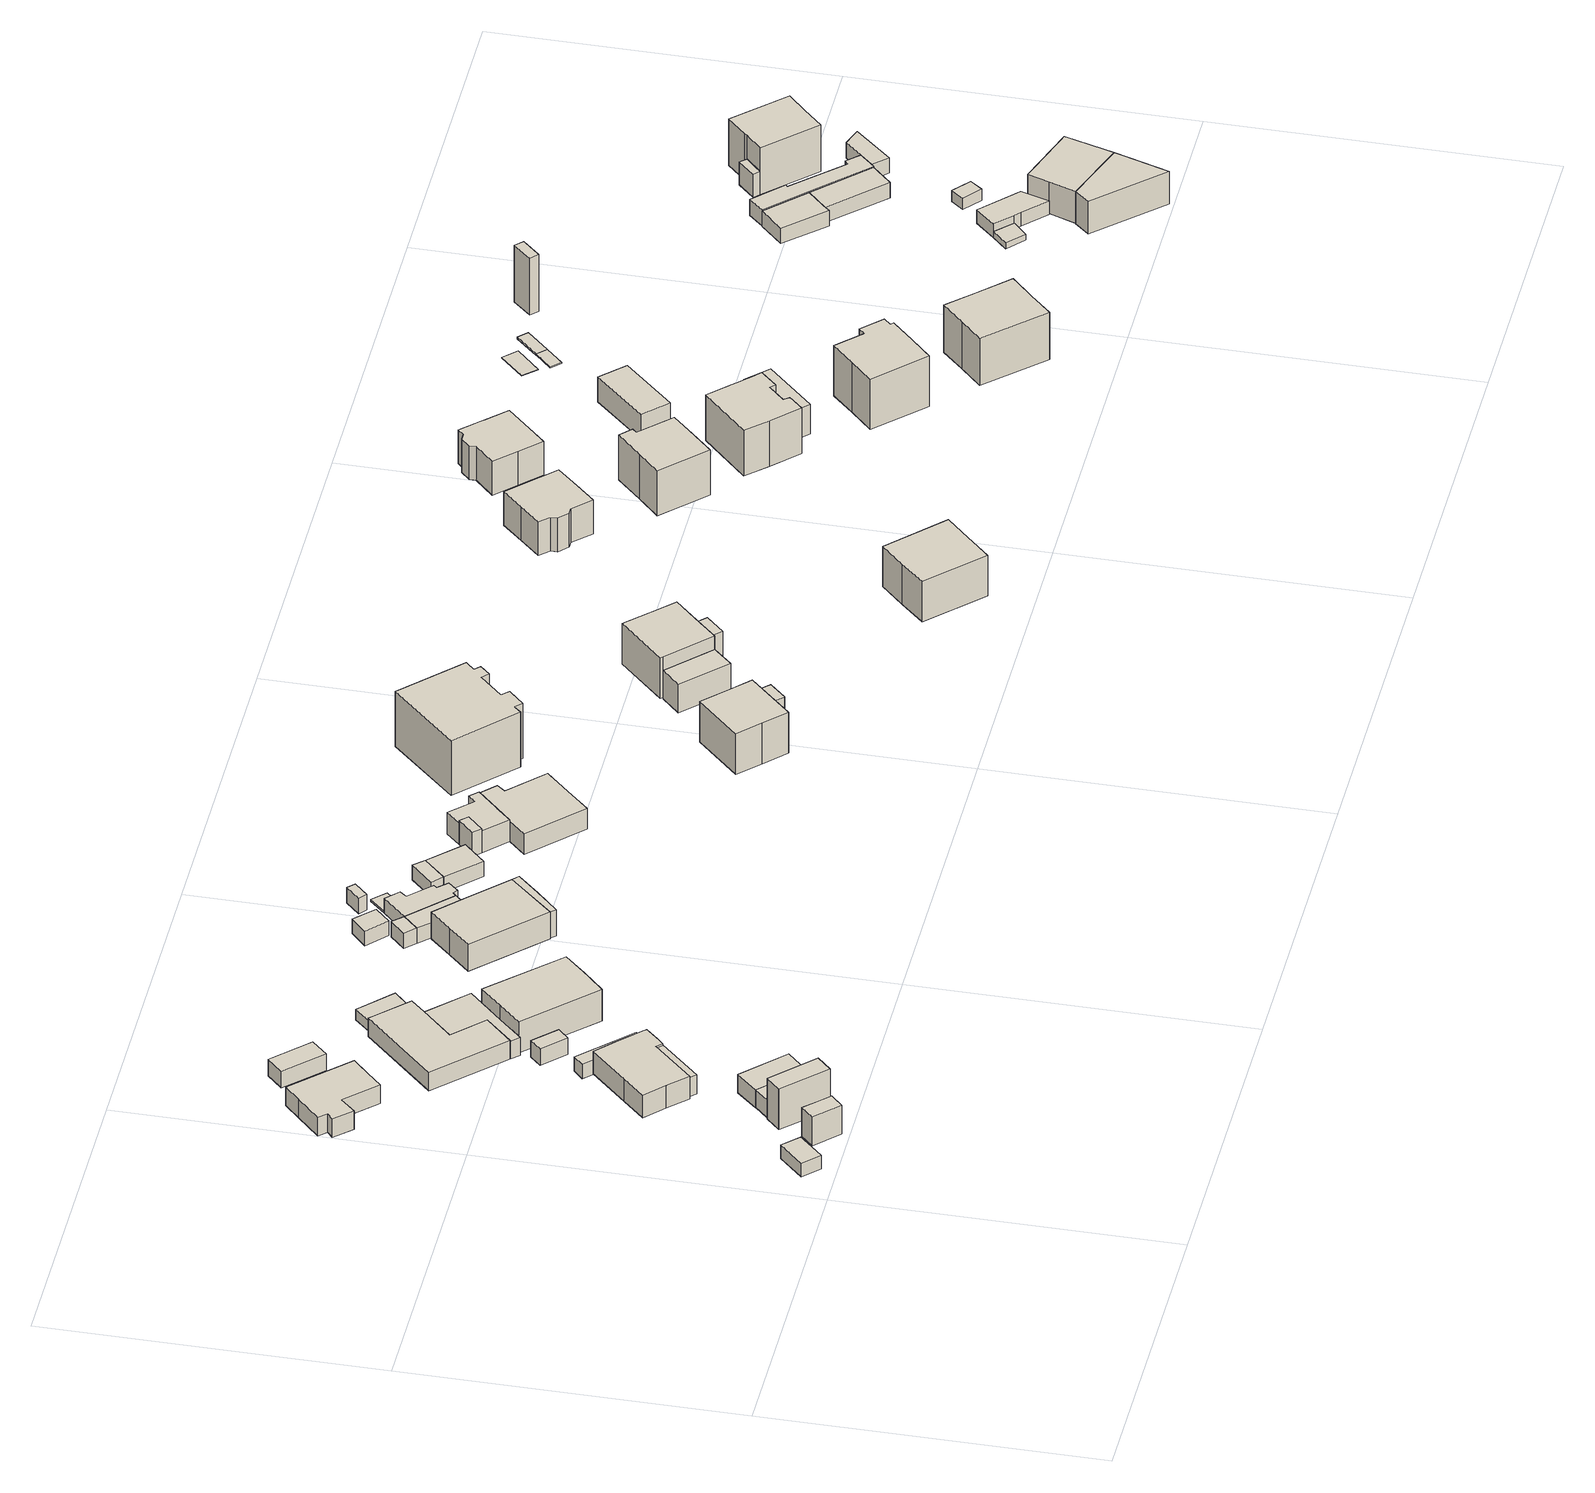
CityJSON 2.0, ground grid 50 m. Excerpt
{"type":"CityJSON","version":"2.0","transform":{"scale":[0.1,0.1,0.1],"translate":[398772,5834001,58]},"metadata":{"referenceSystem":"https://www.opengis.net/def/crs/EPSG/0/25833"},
"CityObjects":{
"building1":{"type":"Building","attributes":{"Gemeindeschluessel":"11000003","BezugspunktDach":"2200","function":"31001_2463","measuredHeight":2.33,"storeysAboveGround":1},"address":[{"country":"Germany","locality":"Berlin","thoroughfareNumber":"125 (1)","thoroughfareName":"Röbellweg"}],"geometry":[{"type":"Solid","lod":"1","boundaries":[[[[0,1,2,3]],[[4,5,6,7]],[[4,7,3,2]],[[5,4,2,1]],[[6,5,1,0]],[[7,6,0,3]]]]}]},
"building2":{"type":"Building","attributes":{"Gemeindeschluessel":"11000003","function":"31001_1010"},"address":[{"country":"Germany","locality":"Berlin","thoroughfareNumber":"125","thoroughfareName":"Röbellweg"}],"children":["building2-1","building2-2"]},
"building2-1":{"type":"BuildingPart","attributes":{"BezugspunktDach":"2200","measuredHeight":8.04,"storeysAboveGround":2},"parents":["building2"],"geometry":[{"type":"Solid","lod":"1","boundaries":[[[[8,9,10,11,12]],[[13,14,15,16,17]],[[13,17,12,11]],[[14,13,11,10]],[[15,14,10,9]],[[16,15,9,8]],[[17,16,8,12]]]]}]},
"building2-2":{"type":"BuildingPart","attributes":{"BezugspunktDach":"2200","measuredHeight":5.57,"storeysAboveGround":2},"parents":["building2"],"geometry":[{"type":"Solid","lod":"1","boundaries":[[[[18,19,20,21,22]],[[23,24,25,26,27]],[[23,27,22,21]],[[24,23,21,20]],[[25,24,20,19]],[[26,25,19,18]],[[27,26,18,22]]]]}]},
"building3":{"type":"Building","attributes":{"Gemeindeschluessel":"11000003","BezugspunktDach":"2200","function":"31001_2000","measuredHeight":2.97,"storeysAboveGround":1},"address":[{"country":"Germany","locality":"Berlin","thoroughfareNumber":"125 (2)","thoroughfareName":"Röbellweg"}],"geometry":[{"type":"Solid","lod":"1","boundaries":[[[[28,29,30,31]],[[32,33,34,35]],[[32,35,31,30]],[[33,32,30,29]],[[34,33,29,28]],[[35,34,28,31]]]]}]},
"building4":{"type":"Building","attributes":{"Gemeindeschluessel":"11000003","BezugspunktDach":"2200","function":"31001_2463","measuredHeight":3.05,"storeysAboveGround":1},"address":[{"country":"Germany","locality":"Berlin","thoroughfareNumber":"127 (1)","thoroughfareName":"Röbellweg"}],"geometry":[{"type":"Solid","lod":"1","boundaries":[[[[29,36,37,30]],[[38,39,40,41]],[[38,41,30,37]],[[39,38,37,36]],[[40,39,36,29]],[[41,40,29,30]]]]}]},
"building5":{"type":"Building","attributes":{"Gemeindeschluessel":"11000003","BezugspunktDach":"2200","function":"31001_1010","measuredHeight":5.96,"storeysAboveGround":1},"address":[{"country":"Germany","locality":"Berlin","thoroughfareNumber":"22","thoroughfareName":"Brunswickenweg"}],"geometry":[{"type":"Solid","lod":"1","boundaries":[[[[42,43,44,45,46,47,48,49,50,51]],[[52,53,54,55,56,57,58,59,60,61]],[[52,61,51,50]],[[53,52,50,49]],[[54,53,49,48]],[[55,54,48,47]],[[56,55,47,46]],[[57,56,46,45]],[[58,57,45,44]],[[59,58,44,43]],[[60,59,43,42]],[[61,60,42,51]]]]}]},
"building6":{"type":"Building","attributes":{"Gemeindeschluessel":"11000003","BezugspunktDach":"2200","function":"31001_1010","measuredHeight":4.29,"storeysAboveGround":1},"address":[{"country":"Germany","locality":"Berlin","thoroughfareNumber":"127","thoroughfareName":"Röbellweg"}],"geometry":[{"type":"Solid","lod":"1","boundaries":[[[[62,63,64,65,66,67,68,69,70,71,72]],[[73,74,75,76,77,78,79,80,81,82,83]],[[73,83,72,71]],[[74,73,71,70]],[[75,74,70,69]],[[76,75,69,68]],[[77,76,68,67]],[[78,77,67,66]],[[79,78,66,65]],[[80,79,65,64]],[[81,80,64,63]],[[82,81,63,62]],[[83,82,62,72]]]]}]},
"building7":{"type":"Building","attributes":{"Gemeindeschluessel":"11000003","BezugspunktDach":"2200","function":"51009_1610","measuredHeight":3.21,"storeysAboveGround":0},"address":[{"country":"Germany","locality":"Berlin"}],"geometry":[{"type":"Solid","lod":"1","boundaries":[[[[84,85,86,87]],[[88,89,90,91]],[[88,91,87,86]],[[89,88,86,85]],[[90,89,85,84]],[[91,90,84,87]]]]}]},
"building8":{"type":"Building","attributes":{"Gemeindeschluessel":"11000003","BezugspunktDach":"2200","function":"51009_1610","measuredHeight":2.39,"storeysAboveGround":0},"address":[{"country":"Germany","locality":"Berlin"}],"geometry":[{"type":"Solid","lod":"1","boundaries":[[[[92,93,94,95,96]],[[97,98,99,100,101]],[[97,101,96,95]],[[98,97,95,94]],[[99,98,94,93]],[[100,99,93,92]],[[101,100,92,96]]]]}]},
"building9":{"type":"Building","attributes":{"Gemeindeschluessel":"11000003","BezugspunktDach":"2200","function":"31001_2000","measuredHeight":2.77,"storeysAboveGround":1},"address":[{"country":"Germany","locality":"Berlin","thoroughfareNumber":"22 (2)","thoroughfareName":"Brunswickenweg"}],"geometry":[{"type":"Solid","lod":"1","boundaries":[[[[102,103,104,105]],[[106,107,108,109]],[[106,109,105,104]],[[107,106,104,103]],[[108,107,103,102]],[[109,108,102,105]]]]}]},
"building10":{"type":"Building","attributes":{"Gemeindeschluessel":"11000003","BezugspunktDach":"2200","function":"31001_2000","measuredHeight":3.33,"storeysAboveGround":1},"address":[{"country":"Germany","locality":"Berlin","thoroughfareNumber":"129 (2)","thoroughfareName":"Röbellweg"}],"geometry":[{"type":"Solid","lod":"1","boundaries":[[[[110,111,112,113,114]],[[115,116,117,118,119]],[[115,119,114,113]],[[116,115,113,112]],[[117,116,112,111]],[[118,117,111,110]],[[119,118,110,114]]]]}]},
"building11":{"type":"Building","attributes":{"Gemeindeschluessel":"11000003","BezugspunktDach":"2200","function":"31001_1010","measuredHeight":3.15,"storeysAboveGround":1},"address":[{"country":"Germany","locality":"Berlin","thoroughfareNumber":"129 (1)","thoroughfareName":"Röbellweg"}],"geometry":[{"type":"Solid","lod":"1","boundaries":[[[[120,121,122,123,124,125,126,127]],[[128,129,130,131,132,133,134,135]],[[128,135,127,126]],[[129,128,126,125]],[[130,129,125,124]],[[131,130,124,123]],[[132,131,123,122]],[[133,132,122,121]],[[134,133,121,120]],[[135,134,120,127]]]]}]},
"building12":{"type":"Building","attributes":{"Gemeindeschluessel":"11000003","BezugspunktDach":"2200","function":"51009_1610","measuredHeight":2.96,"storeysAboveGround":0},"address":[{"country":"Germany","locality":"Berlin"}],"geometry":[{"type":"Solid","lod":"1","boundaries":[[[[136,137,138,139,140,141,142,143]],[[131,144,145,146,147,134,133,132]],[[131,132,143,142]],[[144,131,142,141]],[[145,144,141,140]],[[146,145,140,139]],[[147,146,139,138]],[[134,147,138,137]],[[133,134,137,136]],[[132,133,136,143]]]]}]},
"building13":{"type":"Building","attributes":{"Gemeindeschluessel":"11000003","BezugspunktDach":"2200","function":"31001_1010","measuredHeight":8.02,"storeysAboveGround":2},"address":[{"country":"Germany","locality":"Berlin","thoroughfareNumber":"129","thoroughfareName":"Röbellweg"}],"geometry":[{"type":"Solid","lod":"1","boundaries":[[[[148,149,150,151,152,153]],[[154,155,156,157,158,159]],[[154,159,153,152]],[[155,154,152,151]],[[156,155,151,150]],[[157,156,150,149]],[[158,157,149,148]],[[159,158,148,153]]]]}]},
"building14":{"type":"Building","attributes":{"Gemeindeschluessel":"11000003","BezugspunktDach":"2200","function":"31001_2000","measuredHeight":1.79,"storeysAboveGround":1},"address":[{"country":"Germany","locality":"Berlin","thoroughfareNumber":"131 (2)","thoroughfareName":"Röbellweg"}],"geometry":[{"type":"Solid","lod":"1","boundaries":[[[[160,161,162,163]],[[164,165,130,129]],[[164,129,163,162]],[[165,164,162,161]],[[130,165,161,160]],[[129,130,160,163]]]]}]},
"building15":{"type":"Building","attributes":{"Gemeindeschluessel":"11000003","BezugspunktDach":"2200","function":"31001_1010","measuredHeight":4.99,"storeysAboveGround":1},"address":[{"country":"Germany","locality":"Berlin","thoroughfareNumber":"131","thoroughfareName":"Röbellweg"}],"geometry":[{"type":"Solid","lod":"1","boundaries":[[[[166,167,168,169,170,171,172]],[[173,174,175,176,177,178,179]],[[173,179,172,171]],[[174,173,171,170]],[[175,174,170,169]],[[176,175,169,168]],[[177,176,168,167]],[[178,177,167,166]],[[179,178,166,172]]]]}]},
"building16":{"type":"Building","attributes":{"Gemeindeschluessel":"11000003","BezugspunktDach":"2200","function":"51009_1610","measuredHeight":2.59,"storeysAboveGround":0},"address":[{"country":"Germany","locality":"Berlin"}],"geometry":[{"type":"Solid","lod":"1","boundaries":[[[[180,181,182,183]],[[184,185,186,187]],[[184,187,183,182]],[[185,184,182,181]],[[186,185,181,180]],[[187,186,180,183]]]]}]},
"building17":{"type":"Building","attributes":{"Gemeindeschluessel":"11000003","BezugspunktDach":"2200","function":"31001_2000","measuredHeight":2.52,"storeysAboveGround":1},"address":[{"country":"Germany","locality":"Berlin","thoroughfareNumber":"23 (2)","thoroughfareName":"Mewesstraße"}],"geometry":[{"type":"Solid","lod":"1","boundaries":[[[[188,189,190,191]],[[192,193,194,195]],[[192,195,191,190]],[[193,192,190,189]],[[194,193,189,188]],[[195,194,188,191]]]]}]},
"building18":{"type":"Building","attributes":{"Gemeindeschluessel":"11000003","BezugspunktDach":"2200","function":"31001_2463","measuredHeight":2.57,"storeysAboveGround":1},"address":[{"country":"Germany","locality":"Berlin","thoroughfareNumber":"131 (1)","thoroughfareName":"Röbellweg"}],"geometry":[{"type":"Solid","lod":"1","boundaries":[[[[196,197,198,181,180]],[[185,199,200,201,186]],[[185,186,180,181]],[[199,185,181,198]],[[200,199,198,197]],[[201,200,197,196]],[[186,201,196,180]]]]}]},
"building19":{"type":"Building","attributes":{"Gemeindeschluessel":"11000003","BezugspunktDach":"2200","function":"51009_1610","measuredHeight":4.88,"storeysAboveGround":0},"address":[{"country":"Germany","locality":"Berlin"}],"geometry":[{"type":"Solid","lod":"1","boundaries":[[[[202,203,204,168,167,166]],[[205,206,207,208,209,210]],[[205,210,166,167]],[[206,205,167,168]],[[207,206,168,204]],[[208,207,204,203]],[[209,208,203,202]],[[210,209,202,166]]]]}]},
"building20":{"type":"Building","attributes":{"Gemeindeschluessel":"11000003","BezugspunktDach":"2200","function":"31001_2463","measuredHeight":2.5,"storeysAboveGround":1},"address":[{"country":"Germany","locality":"Berlin","thoroughfareNumber":"133 (2)","thoroughfareName":"Röbellweg"}],"geometry":[{"type":"Solid","lod":"1","boundaries":[[[[198,211,212,213,214,215,216,217,218,181]],[[219,220,221,222,223,224,225,226,227,228]],[[219,228,181,218]],[[220,219,218,217]],[[221,220,217,216]],[[222,221,216,215]],[[223,222,215,214]],[[224,223,214,213]],[[225,224,213,212]],[[226,225,212,211]],[[227,226,211,198]],[[228,227,198,181]]]]}]},
"building21":{"type":"Building","attributes":{"Gemeindeschluessel":"11000003","BezugspunktDach":"2200","function":"31001_2000","measuredHeight":2.59,"storeysAboveGround":1},"address":[{"country":"Germany","locality":"Berlin","thoroughfareNumber":"23 (1)","thoroughfareName":"Mewesstraße"}],"geometry":[{"type":"Solid","lod":"1","boundaries":[[[[229,230,231,232]],[[233,234,235,236]],[[233,236,232,231]],[[234,233,231,230]],[[235,234,230,229]],[[236,235,229,232]]]]}]},
"building22":{"type":"Building","attributes":{"Gemeindeschluessel":"11000003","BezugspunktDach":"2200","function":"51009_1610","measuredHeight":0.457,"storeysAboveGround":0},"address":[{"country":"Germany","locality":"Berlin"}],"geometry":[{"type":"Solid","lod":"1","boundaries":[[[[237,238,239,240]],[[241,242,220,219]],[[241,219,240,239]],[[242,241,239,238]],[[220,242,238,237]],[[219,220,237,240]]]]}]},
"building23":{"type":"Building","attributes":{"Gemeindeschluessel":"11000003","BezugspunktDach":"2200","function":"51009_1610","measuredHeight":2.53,"storeysAboveGround":0},"address":[{"country":"Germany","locality":"Berlin"}],"geometry":[{"type":"Solid","lod":"1","boundaries":[[[[243,244,245,246]],[[247,248,249,250]],[[247,250,246,245]],[[248,247,245,244]],[[249,248,244,243]],[[250,249,243,246]]]]}]},
"building24":{"type":"Building","attributes":{"Gemeindeschluessel":"11000003","BezugspunktDach":"2200","function":"31001_2000","measuredHeight":2.57,"storeysAboveGround":1},"address":[{"country":"Germany","locality":"Berlin","thoroughfareNumber":"133 (1)","thoroughfareName":"Röbellweg"}],"geometry":[{"type":"Solid","lod":"1","boundaries":[[[[251,252,244,243]],[[253,254,255,256]],[[253,256,243,244]],[[254,253,244,252]],[[255,254,252,251]],[[256,255,251,243]]]]}]},
"building25":{"type":"Building","attributes":{"Gemeindeschluessel":"11000003","BezugspunktDach":"2200","function":"51009_1610","measuredHeight":4.09,"storeysAboveGround":0},"address":[{"country":"Germany","locality":"Berlin"}],"geometry":[{"type":"Solid","lod":"1","boundaries":[[[[257,258,259,260]],[[261,262,263,264]],[[261,264,260,259]],[[262,261,259,258]],[[263,262,258,257]],[[264,263,257,260]]]]}]},
"building26":{"type":"Building","attributes":{"Gemeindeschluessel":"11000003","function":"31001_1010"},"address":[{"country":"Germany","locality":"Berlin","thoroughfareNumber":"133","thoroughfareName":"Röbellweg"}],"children":["building26-1","building26-2"]},
"building26-1":{"type":"BuildingPart","attributes":{"BezugspunktDach":"2200","measuredHeight":4.27,"storeysAboveGround":1},"parents":["building26"],"geometry":[{"type":"MultiSurface","lod":"1","boundaries":[[[265,266,267,268,269,270,271,272,273]],[[274,275,276,277,278,279,280,281,282]],[[274,282,273,272]],[[277,276,270,269]],[[278,277,269,268]],[[279,278,268,267]],[[280,279,267,266]],[[281,280,266,265]],[[282,281,265,273]],[[275,274,272,271]],[[276,283,284,285,270]],[[275,271,285,284]]]}]},
"building26-2":{"type":"BuildingPart","attributes":{"BezugspunktDach":"2200","measuredHeight":4.29,"storeysAboveGround":1},"parents":["building26"],"geometry":[{"type":"MultiSurface","lod":"1","boundaries":[[[286,287,288,289,290,291,292,293,294,295,296]],[[297,262,261,298,299,300,301,276,284,274,263]],[[297,263,296,295]],[[262,297,295,294]],[[261,262,294,293]],[[298,261,293,292]],[[299,298,292,291]],[[300,299,291,290]],[[301,300,290,289]],[[276,301,289,288]],[[285,270,276,288,287]],[[274,272,271,285,287,286]],[[263,274,286,296]],[[284,276,270,285]],[[275,271,272,274,302]],[[275,303,284,285,271]]]}]},
"building27":{"type":"Building","attributes":{"Gemeindeschluessel":"11000003","function":"31001_1010"},"address":[{"country":"Germany","locality":"Berlin","thoroughfareNumber":"132","thoroughfareName":"Röbellweg"}],"children":["building27-1","building27-2"]},
"building27-1":{"type":"BuildingPart","attributes":{"BezugspunktDach":"2200","measuredHeight":9.67,"storeysAboveGround":2},"parents":["building27"],"geometry":[{"type":"MultiSurface","lod":"1","boundaries":[[[304,305,306,307,308,309]],[[310,311,312,313,314,315]],[[310,315,309,308]],[[311,310,308,307]],[[312,311,307,306]],[[313,312,316,317,318,319,306,305]],[[314,313,305,304]],[[315,314,304,309]],[[319,318,317,316]]]}]},
"building27-2":{"type":"BuildingPart","attributes":{"BezugspunktDach":"2200","measuredHeight":5.26,"storeysAboveGround":2},"parents":["building27"],"geometry":[{"type":"Solid","lod":"1","boundaries":[[[[320,321,319,318]],[[316,322,323,317]],[[322,316,319,321]],[[323,322,321,320]],[[317,323,320,318]],[[316,317,318,319]]]]}]},
"building28":{"type":"Building","attributes":{"Gemeindeschluessel":"11000003","BezugspunktDach":"2200","function":"31001_1010","measuredHeight":12.04,"storeysAboveGround":2},"address":[{"country":"Germany","locality":"Berlin","thoroughfareNumber":"135","thoroughfareName":"Röbellweg"}],"geometry":[{"type":"Solid","lod":"1","boundaries":[[[[324,325,326,327,328,329,330,331,332,333,334,335]],[[336,337,338,339,340,341,342,343,344,345,346,347]],[[336,347,335,334]],[[337,336,334,333]],[[338,337,333,332]],[[339,338,332,331]],[[340,339,331,330]],[[341,340,330,329]],[[342,341,329,328]],[[343,342,328,327]],[[344,343,327,326]],[[345,344,326,325]],[[346,345,325,324]],[[347,346,324,335]]]]}]},
"building29":{"type":"Building","attributes":{"Gemeindeschluessel":"11000003","BezugspunktDach":"2200","function":"31001_2000","measuredHeight":4.8,"storeysAboveGround":1},"address":[{"country":"Germany","locality":"Berlin","thoroughfareNumber":"134 (1)","thoroughfareName":"Röbellweg"}],"geometry":[{"type":"Solid","lod":"1","boundaries":[[[[348,349,350,351]],[[352,353,354,355]],[[352,355,351,350]],[[353,352,350,349]],[[354,353,349,348]],[[355,354,348,351]]]]}]},
"building30":{"type":"Building","attributes":{"Gemeindeschluessel":"11000003","function":"31001_1010"},"address":[{"country":"Germany","locality":"Berlin","thoroughfareNumber":"134","thoroughfareName":"Röbellweg"}],"children":["building30-1","building30-2"]},
"building30-1":{"type":"BuildingPart","attributes":{"BezugspunktDach":"2200","measuredHeight":8.38,"storeysAboveGround":2},"parents":["building30"],"geometry":[{"type":"MultiSurface","lod":"1","boundaries":[[[356,357,358,359,360,361,362,363]],[[364,365,366,367,368,369,370,371]],[[364,371,363,362]],[[365,364,362,361]],[[366,365,361,360]],[[367,366,360,359]],[[372,373,359,358]],[[368,367,374,375,376]],[[369,368,376,377,378,372,358,357]],[[370,369,357,356]],[[371,370,356,363]],[[376,375,374,373,372]],[[372,378,377,376]]]}]},
"building30-2":{"type":"BuildingPart","attributes":{"BezugspunktDach":"2200","measuredHeight":4.88,"storeysAboveGround":2},"parents":["building30"],"geometry":[{"type":"MultiSurface","lod":"1","boundaries":[[[379,380,373,378]],[[375,381,382,377]],[[381,375,373,380]],[[382,381,380,379]],[[377,382,379,378]],[[375,376,372,373]],[[377,378,372,376]]]}]},
"building31":{"type":"Building","attributes":{"Gemeindeschluessel":"11000003","BezugspunktDach":"2200","function":"31001_1010","measuredHeight":8.87,"storeysAboveGround":2},"address":[{"country":"Germany","locality":"Berlin","thoroughfareNumber":"15","thoroughfareName":"Mewesstraße"}],"geometry":[{"type":"Solid","lod":"1","boundaries":[[[[383,384,385,386,387,388]],[[389,390,391,392,393,394]],[[389,394,388,387]],[[390,389,387,386]],[[391,390,386,385]],[[392,391,385,384]],[[393,392,384,383]],[[394,393,383,388]]]]}]},
"building32":{"type":"Building","attributes":{"Gemeindeschluessel":"11000003","BezugspunktDach":"2200","function":"51009_1610","measuredHeight":4.66,"storeysAboveGround":0},"address":[{"country":"Germany","locality":"Berlin"}],"geometry":[{"type":"Solid","lod":"1","boundaries":[[[[395,396,397,398,399]],[[400,401,402,403,404]],[[400,404,399,398]],[[401,400,398,397]],[[402,401,397,396]],[[403,402,396,395]],[[404,403,395,399]]]]}]},
"building33":{"type":"Building","attributes":{"Gemeindeschluessel":"11000003","BezugspunktDach":"2200","function":"31001_1010","measuredHeight":8.06,"storeysAboveGround":1},"address":[{"country":"Germany","locality":"Berlin","thoroughfareNumber":"20","thoroughfareName":"Mewesstraße"}],"geometry":[{"type":"Solid","lod":"1","boundaries":[[[[405,406,407,408,409,410,411,412,413,414]],[[415,416,417,418,419,420,421,422,423,424]],[[415,424,414,413]],[[416,415,413,412]],[[417,416,412,411]],[[418,417,411,410]],[[419,418,410,409]],[[420,419,409,408]],[[421,420,408,407]],[[422,421,407,406]],[[423,422,406,405]],[[424,423,405,414]]]]}]},
"building34":{"type":"Building","attributes":{"Gemeindeschluessel":"11000003","BezugspunktDach":"2200","function":"31001_1010","measuredHeight":9.81,"storeysAboveGround":2},"address":[{"country":"Germany","locality":"Berlin","thoroughfareNumber":"18","thoroughfareName":"Mewesstraße"}],"geometry":[{"type":"Solid","lod":"1","boundaries":[[[[425,426,427,428,429,430,431,432,433]],[[434,435,436,437,438,439,440,441,442]],[[434,442,433,432]],[[435,434,432,431]],[[436,435,431,430]],[[437,436,430,429]],[[438,437,429,428]],[[439,438,428,427]],[[440,439,427,426]],[[441,440,426,425]],[[442,441,425,433]]]]}]},
"building35":{"type":"Building","attributes":{"Gemeindeschluessel":"11000003","BezugspunktDach":"2200","function":"31001_1010","measuredHeight":8.09,"storeysAboveGround":1},"address":[{"country":"Germany","locality":"Berlin","thoroughfareNumber":"136","thoroughfareName":"Röbellweg"}],"geometry":[{"type":"Solid","lod":"1","boundaries":[[[[443,444,445,446,447,448,449,450,451,452,453]],[[454,455,456,457,458,459,460,461,462,463,464]],[[454,464,453,452]],[[455,454,452,451]],[[456,455,451,450]],[[457,456,450,449]],[[458,457,449,448]],[[459,458,448,447]],[[460,459,447,446]],[[461,460,446,445]],[[462,461,445,444]],[[463,462,444,443]],[[464,463,443,453]]]]}]},
"building36":{"type":"Building","attributes":{"Gemeindeschluessel":"11000003","BezugspunktDach":"2200","function":"31001_1010","measuredHeight":10.19,"storeysAboveGround":1},"address":[{"country":"Germany","locality":"Berlin","thoroughfareNumber":"16","thoroughfareName":"Mewesstraße"}],"geometry":[{"type":"Solid","lod":"1","boundaries":[[[[465,466,467,468,469,470,471,472,473,474,475,476,477]],[[478,479,480,481,482,483,484,485,486,487,488,489,490]],[[478,490,477,476]],[[479,478,476,475]],[[480,479,475,474]],[[481,480,474,473]],[[482,481,473,472]],[[483,482,472,471]],[[484,483,471,470]],[[485,484,470,469]],[[486,485,469,468]],[[487,486,468,467]],[[488,487,467,466]],[[489,488,466,465]],[[490,489,465,477]]]]}]},
"building37":{"type":"Building","attributes":{"Gemeindeschluessel":"11000003","BezugspunktDach":"2200","function":"51009_1610","measuredHeight":3.74,"storeysAboveGround":0},"address":[{"country":"Germany","locality":"Berlin"}],"geometry":[{"type":"Solid","lod":"1","boundaries":[[[[491,492,493,494]],[[495,496,461,459]],[[495,459,494,493]],[[496,495,493,492]],[[461,496,492,491]],[[459,461,491,494]]]]}]},
"building38":{"type":"Building","attributes":{"Gemeindeschluessel":"11000003","BezugspunktDach":"2200","function":"51009_1610","measuredHeight":5.05,"storeysAboveGround":0},"address":[{"country":"Germany","locality":"Berlin"}],"geometry":[{"type":"Solid","lod":"1","boundaries":[[[[497,498,499,500,501,502,503,504,505,506]],[[507,508,509,510,511,512,513,514,515,516]],[[507,516,506,505]],[[508,507,505,504]],[[509,508,504,503]],[[510,509,503,502]],[[511,510,502,501]],[[512,511,501,500]],[[513,512,500,499]],[[514,513,499,498]],[[515,514,498,497]],[[516,515,497,506]]]]}]},
"building39":{"type":"Building","attributes":{"Gemeindeschluessel":"11000003","BezugspunktDach":"2200","function":"31001_2000","measuredHeight":4.18,"storeysAboveGround":1},"address":[{"country":"Germany","locality":"Berlin","thoroughfareNumber":"18 (1)","thoroughfareName":"Mewesstraße"}],"geometry":[{"type":"Solid","lod":"1","boundaries":[[[[517,518,519,520]],[[521,522,523,524]],[[521,524,520,519]],[[522,521,519,518]],[[523,522,518,517]],[[524,523,517,520]]]]}]},
"building40":{"type":"Building","attributes":{"Gemeindeschluessel":"11000003","BezugspunktDach":"2200","function":"31001_1010","measuredHeight":9.71,"storeysAboveGround":2},"address":[{"country":"Germany","locality":"Berlin","thoroughfareNumber":"14","thoroughfareName":"Mewesstraße"}],"geometry":[{"type":"Solid","lod":"1","boundaries":[[[[525,526,527,528,529,530,531,532,533,534]],[[535,536,537,538,539,540,541,542,543,544]],[[535,544,534,533]],[[536,535,533,532]],[[537,536,532,531]],[[538,537,531,530]],[[539,538,530,529]],[[540,539,529,528]],[[541,540,528,527]],[[542,541,527,526]],[[543,542,526,525]],[[544,543,525,534]]]]}]},
"building41":{"type":"Building","attributes":{"Gemeindeschluessel":"11000003","BezugspunktDach":"2200","function":"31001_1010","measuredHeight":11.31,"storeysAboveGround":2},"address":[{"country":"Germany","locality":"Berlin","thoroughfareNumber":"12","thoroughfareName":"Mewesstraße"}],"geometry":[{"type":"Solid","lod":"1","boundaries":[[[[545,546,547,548,549,550,551]],[[552,553,554,555,556,557,558]],[[552,558,551,550]],[[553,552,550,549]],[[554,553,549,548]],[[555,554,548,547]],[[556,555,547,546]],[[557,556,546,545]],[[558,557,545,551]]]]}]},
"building42":{"type":"Building","attributes":{"Gemeindeschluessel":"11000003","BezugspunktDach":"2200","function":"31001_2000","measuredHeight":0.127,"storeysAboveGround":1},"address":[{"country":"Germany","locality":"Berlin","thoroughfareNumber":"138 (1)","thoroughfareName":"Röbellweg"}],"geometry":[{"type":"Solid","lod":"1","boundaries":[[[[559,560,561,562]],[[563,564,565,566]],[[563,566,562,561]],[[564,563,561,560]],[[565,564,560,559]],[[566,565,559,562]]]]}]},
"building43":{"type":"Building","attributes":{"Gemeindeschluessel":"11000003","BezugspunktDach":"2200","function":"31001_2000","measuredHeight":0.145,"storeysAboveGround":1},"address":[{"country":"Germany","locality":"Berlin","thoroughfareNumber":"138 (2)","thoroughfareName":"Röbellweg"}],"geometry":[{"type":"Solid","lod":"1","boundaries":[[[[567,568,569,570]],[[571,572,573,574]],[[571,574,570,569]],[[572,571,569,568]],[[573,572,568,567]],[[574,573,567,570]]]]}]},
"building44":{"type":"Building","attributes":{"Gemeindeschluessel":"11000003","BezugspunktDach":"2200","function":"51009_1610","measuredHeight":3.96,"storeysAboveGround":0},"address":[{"country":"Germany","locality":"Berlin"}],"geometry":[{"type":"Solid","lod":"1","boundaries":[[[[575,576,577,578]],[[579,580,581,582]],[[579,582,578,577]],[[580,579,577,576]],[[581,580,576,575]],[[582,581,575,578]]]]}]},
"building45":{"type":"Building","attributes":{"Gemeindeschluessel":"11000003","BezugspunktDach":"2200","function":"51009_1610","measuredHeight":0.241,"storeysAboveGround":0},"address":[{"country":"Germany","locality":"Berlin"}],"geometry":[{"type":"Solid","lod":"1","boundaries":[[[[568,583,584,569]],[[585,586,587,588]],[[585,588,569,584]],[[586,585,584,583]],[[587,586,583,568]],[[588,587,568,569]]]]}]},
"building46":{"type":"Building","attributes":{"Gemeindeschluessel":"11000003","BezugspunktDach":"2200","function":"31001_2000","measuredHeight":9.63,"storeysAboveGround":1},"address":[{"country":"Germany","locality":"Berlin","thoroughfareNumber":"140 (2)","thoroughfareName":"Röbellweg"}],"geometry":[{"type":"Solid","lod":"1","boundaries":[[[[589,590,591,592]],[[593,594,595,596]],[[593,596,592,591]],[[594,593,591,590]],[[595,594,590,589]],[[596,595,589,592]]]]}]},
"building47":{"type":"Building","attributes":{"Gemeindeschluessel":"11000003","function":"31001_1010"},"address":[{"country":"Germany","locality":"Berlin","thoroughfareNumber":"10","thoroughfareName":"Mewesstraße"}],"children":["building47-1","building47-2"]},
"building47-1":{"type":"BuildingPart","attributes":{"BezugspunktDach":"2200","measuredHeight":3.55,"storeysAboveGround":1},"parents":["building47"],"geometry":[{"type":"MultiSurface","lod":"1","boundaries":[[[597,598,599,600,601,602]],[[603,604,605,606,607,608]],[[603,608,602,601]],[[604,603,601,600]],[[605,604,600,599]],[[606,605,599,598]],[[607,606,598,597]],[[608,609,610,597,602]],[[610,609,608,607]]]}]},
"building47-2":{"type":"BuildingPart","attributes":{"BezugspunktDach":"2200","measuredHeight":0.97,"storeysAboveGround":1},"parents":["building47"],"geometry":[{"type":"Solid","lod":"1","boundaries":[[[[611,610,609,612]],[[608,607,613,614]],[[608,614,612,609]],[[613,607,610,611]],[[614,613,611,612]],[[609,610,607,608]]]]}]},
"building48":{"type":"Building","attributes":{"Gemeindeschluessel":"11000003","BezugspunktDach":"2200","function":"31001_2000","measuredHeight":5.49,"storeysAboveGround":2},"address":[{"country":"Germany","locality":"Berlin","thoroughfareNumber":"8 (1)","thoroughfareName":"Mewesstraße"}],"geometry":[{"type":"Solid","lod":"1","boundaries":[[[[615,616,617,618]],[[619,620,621,622]],[[619,622,618,617]],[[620,619,617,616]],[[621,620,616,615]],[[622,621,615,618]]]]}]},
"building49":{"type":"Building","attributes":{"Gemeindeschluessel":"11000003","BezugspunktDach":"2200","function":"31001_2000","measuredHeight":2.57,"storeysAboveGround":1},"address":[{"country":"Germany","locality":"Berlin","thoroughfareNumber":"12 (2)","thoroughfareName":"Mewesstraße"}],"geometry":[{"type":"Solid","lod":"1","boundaries":[[[[623,624,625,626,627]],[[628,629,630,631,632]],[[628,632,627,626]],[[629,628,626,625]],[[630,629,625,624]],[[631,630,624,623]],[[632,631,623,627]]]]}]},
"building50":{"type":"Building","attributes":{"Gemeindeschluessel":"11000003","BezugspunktDach":"2200","function":"31001_2000","measuredHeight":5.43,"storeysAboveGround":1},"address":[{"country":"Germany","locality":"Berlin","thoroughfareNumber":"105","thoroughfareName":"Viereckweg"}],"geometry":[{"type":"Solid","lod":"1","boundaries":[[[[616,633,634,635,617]],[[636,637,638,639,640]],[[636,640,617,635]],[[637,636,635,634]],[[638,637,634,633]],[[639,638,633,616]],[[640,639,616,617]]]]}]},
"building51":{"type":"Building","attributes":{"Gemeindeschluessel":"11000003","BezugspunktDach":"2200","function":"31001_2000","measuredHeight":1.95,"storeysAboveGround":1},"address":[{"country":"Germany","locality":"Berlin","thoroughfareNumber":"10 (1)","thoroughfareName":"Mewesstraße"}],"geometry":[{"type":"Solid","lod":"1","boundaries":[[[[641,642,643,644]],[[645,646,647,648]],[[645,648,644,643]],[[646,645,643,642]],[[647,646,642,641]],[[648,647,641,644]]]]}]},
"building52":{"type":"Building","attributes":{"Gemeindeschluessel":"11000003","BezugspunktDach":"2200","function":"31001_1010","measuredHeight":2.56,"storeysAboveGround":1},"address":[{"country":"Germany","locality":"Berlin","thoroughfareNumber":"12 (1)","thoroughfareName":"Mewesstraße"}],"geometry":[{"type":"Solid","lod":"1","boundaries":[[[[649,650,625,624]],[[629,651,652,630]],[[629,630,624,625]],[[651,629,625,650]],[[652,651,650,649]],[[630,652,649,624]]]]}]},
"building53":{"type":"Building","attributes":{"Gemeindeschluessel":"11000003","BezugspunktDach":"2200","function":"31001_2000","measuredHeight":2.69,"storeysAboveGround":1},"address":[{"country":"Germany","locality":"Berlin","thoroughfareNumber":"113 (1)","thoroughfareName":"Viereckweg"}],"geometry":[{"type":"Solid","lod":"1","boundaries":[[[[653,654,655,656,657,658,659,660,661,662]],[[663,664,665,666,667,668,669,670,671,672]],[[663,672,662,661]],[[664,663,661,660]],[[665,664,660,659]],[[666,665,659,658]],[[667,666,658,657]],[[668,667,657,656]],[[669,668,656,655]],[[670,669,655,654]],[[671,670,654,653]],[[672,671,653,662]]]]}]},
"building54":{"type":"Building","attributes":{"Gemeindeschluessel":"11000003","function":"31001_1010"},"address":[{"country":"Germany","locality":"Berlin","thoroughfareNumber":"113","thoroughfareName":"Viereckweg"}],"children":["building54-1","building54-2"]},
"building54-1":{"type":"BuildingPart","attributes":{"BezugspunktDach":"2200","measuredHeight":8.98,"storeysAboveGround":2},"parents":["building54"],"geometry":[{"type":"MultiSurface","lod":"1","boundaries":[[[673,674,675,676,677,678,679]],[[680,681,682,683,684,685,686]],[[680,686,687,679,678],[686,680,688,687]],[[681,680,678,677]],[[682,681,677,676]],[[683,682,676,675]],[[684,683,675,674]],[[685,684,674,673]],[[686,685,673,679]],[[688,680,686,687]]]}]},
"building54-2":{"type":"BuildingPart","attributes":{"BezugspunktDach":"2200","measuredHeight":3.92,"storeysAboveGround":2},"parents":["building54"],"geometry":[{"type":"Solid","lod":"1","boundaries":[[[[687,688,689,690]],[[691,680,686,692]],[[691,692,690,689]],[[680,691,689,688]],[[692,686,687,690]],[[686,680,688,687]]]]}]},
"building55":{"type":"Building","attributes":{"Gemeindeschluessel":"11000003","BezugspunktDach":"2200","function":"31001_2723","measuredHeight":2.66,"storeysAboveGround":1},"address":[{"country":"Germany","locality":"Berlin","thoroughfareNumber":"107 (1)","thoroughfareName":"Viereckweg"}],"geometry":[{"type":"Solid","lod":"1","boundaries":[[[[693,694,695,656,655]],[[696,697,698,699,700]],[[696,700,655,656]],[[697,696,656,695]],[[698,697,695,694]],[[699,698,694,693]],[[700,699,693,655]]]]}]}
},
"vertices":[
[66,22,33],[101,58,33],[78,81,33],[43,45,33],[78,81,10],[101,58,10],[66,22,10],[43,45,10],
[221,59,79],[162,117,79],[142,97,79],[142,96,79],[200,38,79],[142,96,10],[142,97,10],[162,117,10],[221,59,10],[200,38,10],
[149,11,59],[167,29,59],[150,46,59],[133,63,59],[115,45,59],[133,63,10],[150,46,10],[167,29,10],[149,11,10],[115,45,10],
[221,59,42],[241,80,42],[182,137,42],[162,117,42],[182,137,12],[241,80,12],[221,59,12],[162,117,12],
[271,110,42],[211,168,42],[211,168,11],[271,110,11],[241,80,11],[182,137,11],
[12,696,40],[2,687,40],[26,662,40],[47,684,40],[91,639,40],[114,662,40],[138,685,40],[60,764,40],[36,741,40],[1,707,40],[36,741,9],[60,764,9],[138,685,9],[114,662,9],[91,639,9],[47,684,9],[26,662,9],[2,687,9],[12,696,9],[1,707,9],
[157,256,49],[184,229,49],[241,288,49],[249,280,49],[259,290,49],[276,308,49],[274,311,49],[241,343,49],[213,369,49],[160,315,49],[129,283,49],[160,315,11],[213,369,11],[241,343,11],[274,311,11],[276,308,11],[259,290,11],[249,280,11],[241,288,11],[184,229,11],[157,256,11],[129,283,11],
[192,221,47],[249,280,47],[241,288,47],[184,229,47],[241,288,15],[249,280,15],[192,221,15],[184,229,15],
[213,369,34],[274,311,34],[287,325,34],[215,396,34],[200,382,34],[215,396,10],[287,325,10],[274,311,10],[213,369,10],[200,382,10],
[149,726,37],[172,750,37],[121,801,37],[98,778,37],[121,801,9],[172,750,9],[149,726,9],[98,778,9],
[250,412,38],[266,428,38],[250,444,38],[234,460,38],[218,444,38],[234,460,10],[250,444,10],[266,428,10],[250,412,10],[218,444,10],
[224,487,41],[264,527,41],[220,570,41],[265,615,41],[285,636,41],[240,681,41],[235,686,41],[131,580,41],[235,686,10],[240,681,10],[285,636,10],[265,615,10],[220,570,10],[264,527,10],[224,487,10],[131,580,10],
[264,527,40],[224,487,40],[235,475,40],[238,478,40],[301,542,40],[320,561,40],[265,615,40],[220,570,40],[320,561,10],[301,542,10],[238,478,10],[235,475,10],
[333,382,64],[365,413,64],[396,445,64],[301,542,64],[269,510,64],[238,478,64],[269,510,11],[301,542,11],[396,445,11],[365,413,11],[333,382,11],[238,478,11],
[285,636,28],[315,665,28],[268,710,28],[240,681,28],[268,710,10],[315,665,10],
[501,489,56],[532,522,56],[563,555,56],[513,604,56],[468,647,56],[437,615,56],[406,583,56],[437,615,11],[468,647,11],[513,604,11],[563,555,11],[532,522,11],[501,489,11],[406,583,11],
[452,664,38],[474,686,38],[460,701,38],[437,679,38],[460,701,12],[474,686,12],[452,664,12],[437,679,12],
[462,705,37],[484,727,37],[456,754,37],[432,732,37],[456,754,12],[484,727,12],[462,705,12],[432,732,12],
[468,647,38],[513,604,38],[535,627,38],[535,627,12],[513,604,12],[468,647,12],
[508,482,56],[540,514,56],[572,547,56],[532,522,12],[563,555,12],[572,547,12],[540,514,12],[508,482,12],[501,489,12],
[540,632,38],[547,627,38],[561,642,38],[548,656,38],[552,661,38],[520,693,38],[528,703,38],[509,721,38],[509,721,13],[528,703,13],[520,693,13],[552,661,13],[548,656,13],[561,642,13],[547,627,13],[540,632,13],[535,627,13],[474,686,13],
[513,746,38],[533,766,38],[523,776,38],[502,755,38],[523,776,12],[533,766,12],[513,746,12],[502,755,12],
[528,703,17],[550,725,17],[531,744,17],[509,721,17],[531,744,13],[550,725,13],
[573,652,38],[605,684,38],[591,699,38],[558,666,38],[591,699,13],[605,684,13],[573,652,13],[558,666,13],
[619,606,38],[651,638,38],[605,684,12],[651,638,12],[619,606,12],[573,652,12],
[670,619,54],[693,642,54],[682,653,54],[659,630,54],[682,653,13],[693,642,13],[670,619,13],[659,630,13],
[752,490,48],[785,524,48],[819,559,48],[768,608,48],[778,620,48],[756,641,48],[712,596,48],[703,587,48],[678,562,48],[703,587,13],[712,596,13],[756,641,13],[778,620,13],[768,608,13],[819,559,13],[785,524,13],[752,490,13],[678,562,13],[741,626,13],[724,609,13],[724,609,48],
[703,587,50],[724,609,50],[756,641,50],[744,653,50],[734,642,50],[733,643,50],[702,674,50],[682,653,50],[693,642,50],[691,641,50],[670,619,50],[691,641,13],[702,674,13],[733,643,13],[734,642,13],[744,653,13],[707,591,13],[714,598,13],
[943,287,84],[974,257,84],[1036,320,84],[1005,350,84],[974,380,84],[912,317,84],[974,380,15],[1005,350,15],[1036,320,15],[974,257,15],[943,287,15],[912,317,15],[1036,320,19],[1012,296,19],[1012,296,64],[1036,320,64],
[1034,275,64],[1057,299,64],[1057,299,19],[1034,275,19],
[869,607,108],[879,618,108],[889,608,108],[912,631,108],[902,641,108],[935,675,108],[945,666,108],[959,681,108],[951,689,108],[964,702,108],[880,783,108],[786,686,108],[880,783,15],[964,702,15],[951,689,15],[959,681,15],[945,666,15],[935,675,15],[902,641,15],[912,631,15],[889,608,15],[879,618,15],[869,607,15],[786,686,15],
[1103,364,56],[1130,392,56],[1069,451,56],[1042,424,56],[1069,451,8],[1130,392,8],[1103,364,8],[1042,424,8],
[1069,451,79],[1130,392,79],[1151,414,79],[1169,432,79],[1195,458,79],[1163,490,79],[1132,521,79],[1066,454,79],[1132,521,10],[1163,490,10],[1195,458,10],[1169,432,10],[1151,414,10],[1130,392,10],[1069,451,10],[1066,454,10],[1151,414,65],[1169,432,65],[1169,432,40],[1169,432,16],[1151,414,16],[1143,405,16],[1143,405,65],
[1161,387,65],[1187,414,65],[1187,414,16],[1161,387,16],
[1379,65,83],[1414,100,83],[1448,134,83],[1370,209,83],[1336,175,83],[1303,140,83],[1336,175,15],[1370,209,15],[1448,134,15],[1414,100,15],[1379,65,15],[1303,140,15],
[1448,134,57],[1459,146,57],[1431,170,57],[1418,183,57],[1408,173,57],[1418,183,11],[1431,170,11],[1459,146,11],[1448,134,11],[1408,173,11],
[1352,666,76],[1352,656,76],[1366,643,76],[1376,643,76],[1402,617,76],[1431,647,76],[1460,677,76],[1396,740,76],[1367,710,76],[1338,680,76],[1367,710,19],[1396,740,19],[1460,677,19],[1431,647,19],[1402,617,19],[1376,643,19],[1366,643,19],[1352,656,19],[1352,666,19],[1338,680,19],
[1518,479,97],[1550,511,97],[1581,542,97],[1572,551,97],[1537,586,97],[1543,592,97],[1526,608,97],[1489,571,97],[1457,540,97],[1489,571,21],[1526,608,21],[1543,592,21],[1537,586,21],[1572,551,21],[1581,542,21],[1550,511,21],[1518,479,21],[1457,540,21],
[1488,739,77],[1517,710,77],[1577,770,77],[1548,799,77],[1546,802,77],[1519,829,77],[1510,820,77],[1500,820,77],[1487,807,77],[1487,797,77],[1458,769,77],[1487,797,20],[1487,807,20],[1500,820,20],[1510,820,20],[1519,829,20],[1546,802,20],[1548,799,20],[1577,770,20],[1517,710,20],[1488,739,20],[1458,769,20],
[1610,416,89],[1647,379,89],[1663,395,89],[1667,400,89],[1661,408,89],[1684,431,89],[1691,424,89],[1715,449,89],[1705,458,89],[1685,478,89],[1679,484,89],[1650,513,89],[1581,446,89],[1650,513,12],[1679,484,12],[1685,478,12],[1705,458,12],[1715,449,12],[1691,424,12],[1684,431,12],[1661,408,12],[1667,400,12],[1663,395,12],[1647,379,12],[1610,416,12],[1581,446,12],
[1577,770,57],[1591,784,57],[1560,816,57],[1546,802,57],[1560,816,20],[1591,784,20],
[1667,400,69],[1663,395,69],[1684,375,69],[1752,444,69],[1721,475,69],[1705,458,69],[1715,449,69],[1691,424,69],[1684,431,69],[1661,408,69],[1684,431,19],[1691,424,19],[1715,449,19],[1705,458,19],[1721,475,19],[1752,444,19],[1684,375,19],[1663,395,19],[1667,400,19],[1661,408,19],
[1658,564,62],[1729,638,62],[1695,672,62],[1624,598,62],[1695,672,20],[1729,638,20],[1658,564,20],[1624,598,20],
[1777,229,105],[1809,260,105],[1841,292,105],[1837,296,105],[1847,306,105],[1818,335,105],[1809,326,105],[1774,361,105],[1742,329,105],[1709,297,105],[1742,329,20],[1774,361,20],[1809,326,20],[1818,335,20],[1847,306,20],[1837,296,20],[1841,292,20],[1809,260,20],[1777,229,20],[1709,297,20],
[1914,91,100],[1946,123,100],[1979,155,100],[1936,199,100],[1901,235,100],[1869,203,100],[1837,172,100],[1869,203,20],[1901,235,20],[1936,199,20],[1979,155,20],[1946,123,20],[1914,91,20],[1837,172,20],
[1749,766,21],[1785,801,21],[1766,820,21],[1731,785,21],[1766,820,20],[1785,801,20],[1749,766,20],[1731,785,20],
[1771,738,21],[1796,763,21],[1783,776,21],[1758,751,21],[1783,776,19],[1796,763,19],[1771,738,19],[1758,751,19],
[1979,155,59],[2006,181,59],[1963,226,59],[1936,199,59],[1963,226,19],[2006,181,19],[1979,155,19],[1936,199,19],
[1828,796,21],[1815,809,21],[1815,809,18],[1828,796,18],[1796,763,18],[1783,776,18],
[1877,792,118],[1902,818,118],[1891,829,118],[1866,802,118],[1891,829,22],[1902,818,22],[1877,792,22],[1866,802,22],
[2196,199,42],[2204,191,42],[2238,159,42],[2251,201,42],[2198,251,42],[2171,223,42],[2198,251,19],[2251,201,19],[2238,159,19],[2204,191,19],[2196,199,19],[2171,223,19],[2171,223,29],[2196,199,29],
[2174,178,29],[2149,201,29],[2174,178,19],[2149,201,19],
[2294,4,74],[2321,86,74],[2224,119,74],[2205,98,74],[2224,119,19],[2321,86,19],[2294,4,19],[2205,98,19],
[2150,446,46],[2156,453,46],[2184,481,46],[2130,535,46],[2097,502,46],[2130,535,20],[2184,481,20],[2156,453,20],[2150,446,20],[2097,502,20],
[2343,160,74],[2248,191,74],[2238,159,74],[2238,159,20],[2248,191,20],[2343,160,20],[2321,86,20],[2224,119,20],
[2249,255,39],[2263,273,39],[2238,294,39],[2223,276,39],[2238,294,20],[2263,273,20],[2249,255,20],[2223,276,20],
[2229,378,46],[2258,407,46],[2258,407,20],[2229,378,20],
[2184,481,48],[2258,407,48],[2261,410,48],[2279,429,48],[2262,447,48],[2256,442,48],[2189,512,48],[2192,515,48],[2150,556,48],[2130,535,48],[2150,556,21],[2192,515,21],[2189,512,21],[2256,442,21],[2262,447,21],[2279,429,21],[2261,410,21],[2258,407,21],[2184,481,21],[2130,535,21],
[2267,482,100],[2295,510,100],[2323,537,100],[2255,607,100],[2227,579,100],[2223,575,100],[2199,552,100],[2223,575,21],[2227,579,21],[2255,607,21],[2323,537,21],[2295,510,21],[2267,482,21],[2199,552,21],[2199,552,60],[2223,575,60],
[2215,584,60],[2191,560,60],[2215,584,21],[2191,560,21],
[2281,390,48],[2331,445,48],[2303,454,48],[2279,429,22],[2303,454,22],[2331,445,22],[2281,390,22],[2261,410,22]
]}
